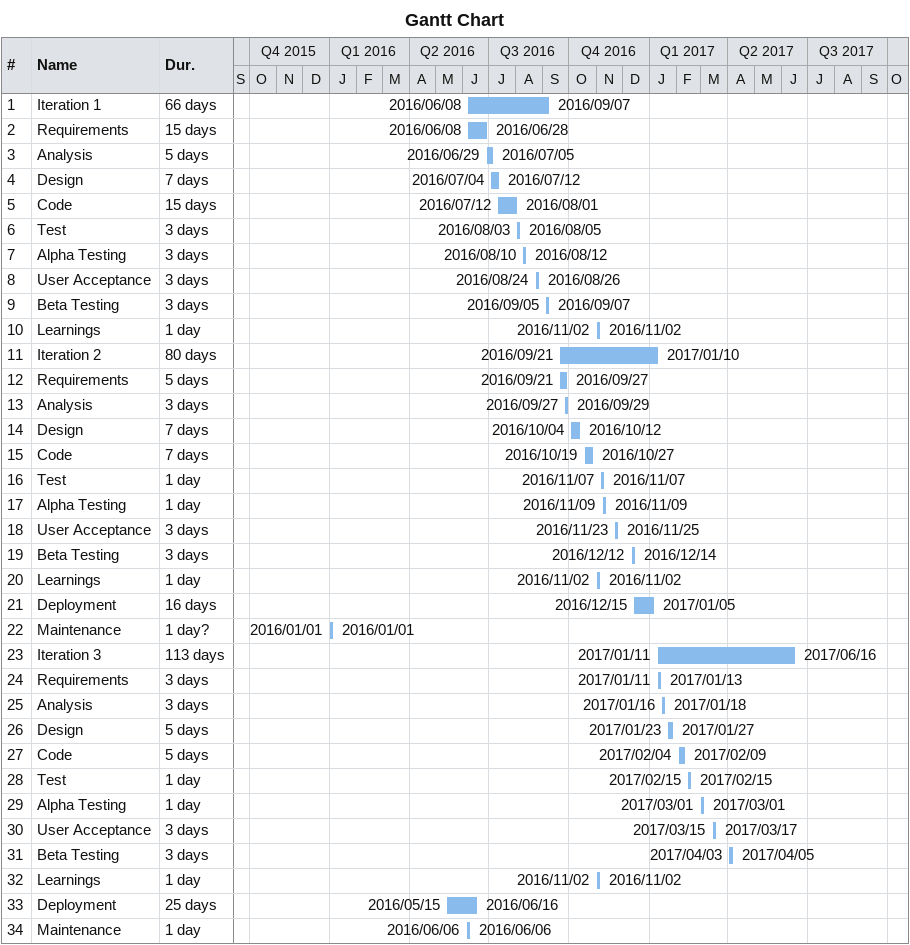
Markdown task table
Gantt Chart

| ID | Task | Duration | Start | Finish |
|---|---|---|---|---|
| 1 | Iteration 1 | 66d | 2016-06-08 | 2016-09-07 |
| 2 | Requirements | 15d | 2016-06-08 | 2016-06-28 |
| 3 | Analysis | 5d | 2016-06-29 | 2016-07-05 |
| 4 | Design | 7d | 2016-07-04 | 2016-07-12 |
| 5 | Code | 15d | 2016-07-12 | 2016-08-01 |
| 6 | Test | 3d | 2016-08-03 | 2016-08-05 |
| 7 | Alpha Testing | 3d | 2016-08-10 | 2016-08-12 |
| 8 | User Acceptance | 3d | 2016-08-24 | 2016-08-26 |
| 9 | Beta Testing | 3d | 2016-09-05 | 2016-09-07 |
| 10 | Learnings | 1d | 2016-11-02 | 2016-11-02 |
| 11 | Iteration 2 | 80d | 2016-09-21 | 2017-01-10 |
| 12 | Requirements | 5d | 2016-09-21 | 2016-09-27 |
| 13 | Analysis | 3d | 2016-09-27 | 2016-09-29 |
| 14 | Design | 7d | 2016-10-04 | 2016-10-12 |
| 15 | Code | 7d | 2016-10-19 | 2016-10-27 |
| 16 | Test | 1d | 2016-11-07 | 2016-11-07 |
| 17 | Alpha Testing | 1d | 2016-11-09 | 2016-11-09 |
| 18 | User Acceptance | 3d | 2016-11-23 | 2016-11-25 |
| 19 | Beta Testing | 3d | 2016-12-12 | 2016-12-14 |
| 20 | Learnings | 1d | 2016-11-02 | 2016-11-02 |
| 21 | Deployment | 16d | 2016-12-15 | 2017-01-05 |
| 22 | Maintenance | 1d? | 2016-01-01 | 2016-01-01 |
| 23 | Iteration 3 | 113d | 2017-01-11 | 2017-06-16 |
| 24 | Requirements | 3d | 2017-01-11 | 2017-01-13 |
| 25 | Analysis | 3d | 2017-01-16 | 2017-01-18 |
| 26 | Design | 5d | 2017-01-23 | 2017-01-27 |
| 27 | Code | 5d | 2017-02-04 | 2017-02-09 |
| 28 | Test | 1d | 2017-02-15 | 2017-02-15 |
| 29 | Alpha Testing | 1d | 2017-03-01 | 2017-03-01 |
| 30 | User Acceptance | 3d | 2017-03-15 | 2017-03-17 |
| 31 | Beta Testing | 3d | 2017-04-03 | 2017-04-05 |
| 32 | Learnings | 1d | 2016-11-02 | 2016-11-02 |
| 33 | Deployment | 25d | 2016-05-15 | 2016-06-16 |
| 34 | Maintenance | 1d | 2016-06-06 | 2016-06-06 |
